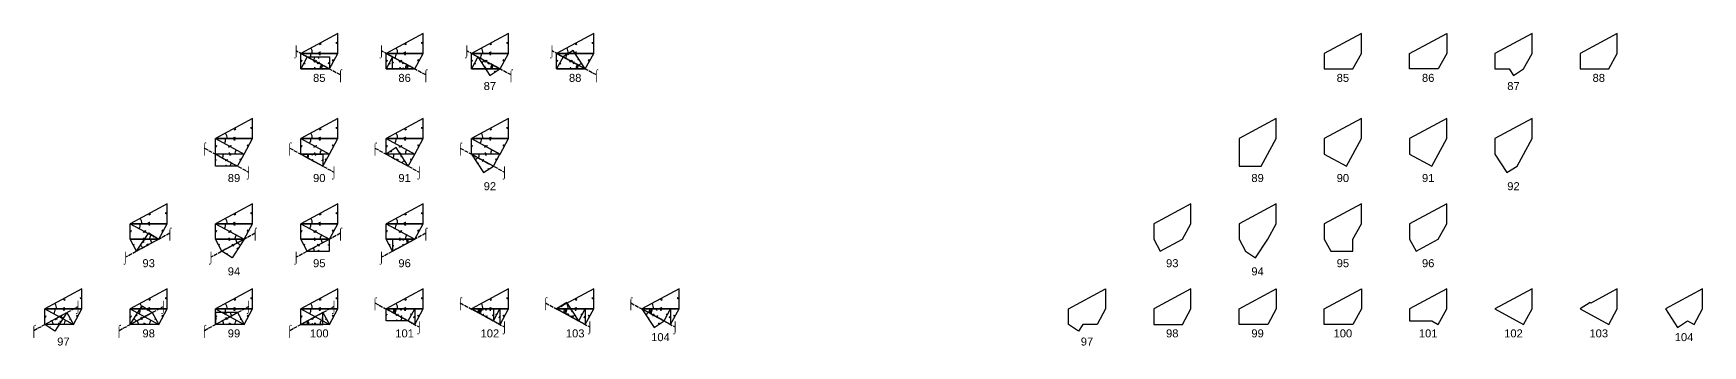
# Model space of a CAD drawing. Header units: millimetres. Extents: x 122552 to 2943733, y -2581954 to 22549.
# Drawn here: x 997734 to 1519227, y -1261492 to -1163771 of the extents above; entities that cross this region are included whole.
import ezdxf
from ezdxf.enums import TextEntityAlignment as Align

# ---------------------------------------------------------------- set-up
doc = ezdxf.new("R2010")
doc.units = ezdxf.units.MM
doc.linetypes.add('ACAD_ISO02W100', pattern=[15, 12, -3])
for name, color, linetype in [('BASE', 170, 'Continuous'), ('HYPOTENUSE', 10, 'Continuous'), ('PERPENDICULAR', 90, 'Continuous'), ('Standard', 7, 'Continuous')]:
    doc.layers.add(name, color=color, linetype=linetype)
doc.styles.add('Arial', font='arial_0.ttf')

# ---------------------------------------------------------------- blocks, each defined once
blk = doc.blocks.new('fundamental_block_GT')
at = {"color": 175, "true_color": 0x4554a5}
for p, q in [((439, -4), (439, 26)), ((439, 26), (469, 26)), ((469, 26), (460, 29)), ((469, 26), (460, 23))]:
    blk.add_line(p, q, dxfattribs=at)
at = {"color": 242, "true_color": 0xcd2027}
for p, q in [((441, 235), (456, 208)), ((456, 208), (482, 222)), ((482, 222), (472, 221)), ((482, 222), (475, 215))]:
    blk.add_line(p, q, dxfattribs=at)
at = {"color": 114, "true_color": 0x139b48}
for p, q in [((851, 261), (848, 251)), ((851, 231), (851, 261)), ((851, 261), (854, 251)), ((881, 231), (851, 231))]:
    blk.add_line(p, q, dxfattribs=at)
at = {"color": 4}
blk.add_arc((0, -2), 277, 359.9799, 28.4254, dxfattribs=at)
at = {"layer": 'BASE'}
blk.add_line((0, 0), (879, -7), dxfattribs=at)
at = {"layer": 'HYPOTENUSE'}
blk.add_line((883, 469), (0, 0), dxfattribs=at)
at = {"layer": 'PERPENDICULAR'}
blk.add_line((879, -7), (883, 469), dxfattribs=at)

msp = doc.modelspace()

# ---------------------------------------------------------------- linework, layer by layer
at = {"linetype": 'ACAD_ISO02W100', "ltscale": 100}
for p, q in [((1093669, -1176794), (1079840, -1169288)), ((1120318, -1176794), (1106488, -1169288)), ((1146966, -1176794), (1133137, -1169288)), ((1173615, -1176794), (1159786, -1169288)), ((1051155, -1199690), (1064984, -1207195)), ((1077803, -1199690), (1091633, -1207195)), ((1104452, -1199690), (1118281, -1207195)), ((1131101, -1199690), (1144930, -1207195)), ((1040372, -1226338), (1026542, -1233843)), ((1067020, -1226338), (1053191, -1233843)), ((1093669, -1226338), (1079840, -1233843)), ((1120318, -1226338), (1106488, -1233843)), ((997857, -1256740), (1011687, -1249234)), ((1024506, -1256740), (1038335, -1249234)), ((1051155, -1256740), (1064984, -1249234)), ((1077803, -1256740), (1091633, -1249234)), ((1104452, -1248129), (1118281, -1255634)), ((1131101, -1248129), (1144930, -1255634)), ((1157749, -1248129), (1171579, -1255634)), ((1184398, -1248129), (1198227, -1255634))]:
    msp.add_line(p, q, dxfattribs=at)
for points in [[(1401045, -1174917), (1409996, -1174917), (1412632, -1170060), (1412632, -1163771), (1401045, -1170060)], [(1427693, -1170060), (1439281, -1163771), (1439281, -1170060), (1436644, -1174917), (1427693, -1174917)], [(1463293, -1174917), (1465929, -1170060), (1465929, -1163771), (1454342, -1170060), (1454342, -1174917), (1458818, -1174917), (1460147, -1176962)], [(1480991, -1174917), (1489942, -1174917), (1492578, -1170060), (1492578, -1163771), (1480991, -1170060)], [(1385983, -1190420), (1374396, -1196708), (1374396, -1205318), (1381311, -1205318), (1385983, -1196708)], [(1407959, -1205318), (1412632, -1196708), (1412632, -1190420), (1401045, -1196708), (1401045, -1201566)], [(1434608, -1205318), (1439281, -1196708), (1439281, -1190420), (1427693, -1196708), (1427693, -1201566)], [(1465929, -1190420), (1454342, -1196708), (1454342, -1201566), (1458110, -1207363), (1461257, -1205318), (1465929, -1196708)], [(1349784, -1231967), (1356698, -1228215), (1359335, -1223357), (1359335, -1217069), (1347747, -1223357), (1347747, -1228215)], [(1385983, -1217069), (1374396, -1223357), (1374396, -1228215), (1376432, -1231967), (1379579, -1234012), (1383347, -1228215), (1385983, -1223357)], [(1412632, -1217069), (1401045, -1223357), (1401045, -1228215), (1403081, -1231967), (1409996, -1231967), (1409996, -1228215), (1412632, -1223357)], [(1429730, -1231967), (1436644, -1228215), (1439281, -1223357), (1439281, -1217069), (1427693, -1223357), (1427693, -1228215)], [(1324245, -1256908), (1321099, -1254863), (1321099, -1250006), (1332686, -1243717), (1332686, -1250006), (1330050, -1254863), (1325574, -1254863)], [(1347747, -1254863), (1356698, -1254863), (1359335, -1250006), (1359335, -1243717), (1347747, -1250006)], [(1374396, -1250006), (1385983, -1243717), (1385983, -1250006), (1383347, -1254863), (1374396, -1254863)], [(1401045, -1250006), (1412632, -1243717), (1412632, -1250006), (1409996, -1254863), (1401045, -1254863)], [(1427693, -1253758), (1434608, -1253758), (1436644, -1254863), (1439281, -1250006), (1439281, -1243717), (1427693, -1250006)], [(1454342, -1250006), (1463293, -1254863), (1465929, -1250006), (1465929, -1243717)], [(1480991, -1250006), (1489942, -1254863), (1492578, -1250006), (1492578, -1243717), (1484299, -1248210), (1484137, -1247961)], [(1514554, -1253758), (1516590, -1254863), (1519227, -1250006), (1519227, -1243717), (1507639, -1250006), (1511408, -1255803)]]:
    msp.add_lwpolyline(points, close=True)

# ---------------------------------------------------------------- block references
for p, xscale, yscale, zscale, rotation in [((1081261, -1170060), 11.58735412275403, 11.58735412275403, 11.58735412275403, 332.0000000000002), ((1107909, -1170060), 11.58735412275403, 11.58735412275403, 11.58735412275403, 332.0000000000002), ((1134558, -1170060), 11.58735412275403, 11.58735412275403, 11.58735412275403, 332.0000000000002), ((1161207, -1170060), 11.58735412275403, 11.58735412275403, 11.58735412275403, 332.0000000000002), ((1090212, -1174917), -10.18429076373602, 10.18429076373602, 10.18429076373602, 359.5116672382084), ((1090212, -1174917), 8.951118371073562, 8.951118371073562, 8.951118371073562, 151.9999999999989), ((1083297, -1171165), -7.867265571233639, 7.867265571233639, 7.86726557123364, 179.5116672382031), ((1116860, -1174917), -10.18429076373602, 10.18429076373602, 10.18429076373602, 359.5116672382084), ((1116860, -1174917), 8.951118371073562, 8.951118371073562, 8.951118371073562, 151.9999999999989), ((1116860, -1174917), -7.867265571233637, 7.867265571233637, 7.867265571233638, 359.5116672382031), ((1143509, -1174917), -10.18429076373602, 10.18429076373602, 10.18429076373602, 359.5116672382084), ((1143509, -1174917), 8.951118371073562, 8.951118371073562, 8.951118371073562, 151.9999999999989), ((1136594, -1171165), 7.86726557123364, 7.86726557123364, 7.86726557123364, 303.5116672382126), ((1170158, -1174917), -10.18429076373602, 10.18429076373602, 10.18429076373602, 359.5116672382084), ((1170158, -1174917), 8.951118371073562, 8.951118371073562, 8.951118371073562, 151.9999999999989), ((1170158, -1174917), 7.867265571233638, 7.867265571233638, 7.867265571233638, 123.5116672382125), ((1054612, -1196708), 11.58735412275403, 11.58735412275403, 11.58735412275403, 332.0000000000002), ((1081261, -1196708), 11.58735412275403, 11.58735412275403, 11.58735412275403, 332.0000000000002), ((1107909, -1196708), 11.58735412275403, 11.58735412275403, 11.58735412275403, 332.0000000000002), ((1134558, -1196708), 11.58735412275403, 11.58735412275403, 11.58735412275403, 332.0000000000002), ((1063563, -1201566), -10.18429076373602, 10.18429076373602, 10.18429076373602, 359.5116672382084), ((1054612, -1201566), 8.951118371073562, 8.951118371073562, 8.951118371073562, 331.9999999999989), ((1090212, -1201566), -10.18429076373602, 10.18429076373602, 10.18429076373602, 359.5116672382084), ((1081261, -1201566), 8.951118371073562, 8.951118371073562, 8.951118371073562, 331.9999999999989), ((1116860, -1201566), -10.18429076373602, 10.18429076373602, 10.18429076373602, 359.5116672382084), ((1107909, -1201566), 8.951118371073562, 8.951118371073562, 8.951118371073562, 331.9999999999989), ((1143509, -1201566), -10.18429076373602, 10.18429076373602, 10.18429076373602, 359.5116672382084), ((1134558, -1201566), 8.951118371073562, 8.951118371073562, 8.951118371073562, 331.9999999999989), ((1061527, -1205318), -7.867265571233637, 7.867265571233637, 7.867265571233638, 359.5116672382031), ((1081261, -1201566), -7.867265571233639, 7.867265571233639, 7.86726557123364, 179.5116672382031), ((1114824, -1205318), 7.867265571233638, 7.867265571233638, 7.867265571233638, 123.5116672382125), ((1134558, -1201566), 7.86726557123364, 7.86726557123364, 7.86726557123364, 303.5116672382126), ((1027963, -1223357), 11.58735412275403, 11.58735412275403, 11.58735412275403, 332.0000000000002), ((1054612, -1223357), 11.58735412275403, 11.58735412275403, 11.58735412275403, 332.0000000000002), ((1081261, -1223357), 11.58735412275403, 11.58735412275403, 11.58735412275403, 332.0000000000002), ((1107909, -1223357), 11.58735412275403, 11.58735412275403, 11.58735412275403, 332.0000000000002), ((1036914, -1228215), -10.18429076373602, 10.18429076373602, 10.18429076373602, 359.5116672382084), ((1036914, -1228215), -8.951118371073443, 8.951118371073443, 8.951118371073443, 28.0000000000011), ((1063563, -1228215), -10.18429076373602, 10.18429076373602, 10.18429076373602, 359.5116672382084), ((1063563, -1228215), -8.951118371073443, 8.951118371073443, 8.951118371073443, 28.0000000000011), ((1090212, -1228215), -10.18429076373602, 10.18429076373602, 10.18429076373602, 359.5116672382084), ((1090212, -1228215), -8.951118371073443, 8.951118371073443, 8.951118371073443, 28.0000000000011), ((1116860, -1228215), -10.18429076373602, 10.18429076373602, 10.18429076373602, 359.5116672382084), ((1116860, -1228215), -8.951118371073443, 8.951118371073443, 8.951118371073443, 28.0000000000011), ((1030000, -1231967), -7.867265571233639, 7.867265571233639, 7.86726557123364, 236.4883327617872), ((1063563, -1228215), -7.867265571233639, 7.867265571233639, 7.86726557123364, 56.48833276178721), ((1083297, -1231967), 7.86726557123364, 7.86726557123364, 7.86726557123364, 0.4883327617971739), ((1116860, -1228215), 7.86726557123364, 7.86726557123364, 7.86726557123364, 180.4883327617972), ((1001315, -1250006), 11.58735412275403, 11.58735412275403, 11.58735412275403, 332.0000000000002), ((1027963, -1250006), 11.58735412275403, 11.58735412275403, 11.58735412275403, 332.0000000000002), ((1054612, -1250006), 11.58735412275403, 11.58735412275403, 11.58735412275403, 332.0000000000002), ((1081261, -1250006), 11.58735412275403, 11.58735412275403, 11.58735412275403, 332.0000000000002), ((1107909, -1250006), 11.58735412275403, 11.58735412275403, 11.58735412275403, 332.0000000000002), ((1107909, -1250006), 8.951118371073562, 8.951118371073562, 8.951118371073562, 331.9999999999989), ((1134558, -1250006), 11.58735412275403, 11.58735412275403, 11.58735412275403, 332.0000000000002), ((1134558, -1250006), 8.951118371073562, 8.951118371073562, 8.951118371073562, 331.9999999999989), ((1161207, -1250006), 11.58735412275403, 11.58735412275403, 11.58735412275403, 332.0000000000002), ((1161207, -1250006), 8.951118371073562, 8.951118371073562, 8.951118371073562, 331.9999999999989), ((1187855, -1250006), 11.58735412275403, 11.58735412275403, 11.58735412275403, 332.0000000000002), ((1187855, -1250006), 8.951118371073562, 8.951118371073562, 8.951118371073562, 331.9999999999989), ((1010266, -1254863), -10.18429076373602, 10.18429076373602, 10.18429076373602, 359.5116672382084), ((1001315, -1254863), -8.951118371073443, 8.951118371073443, 8.951118371073443, 208.0000000000011), ((1008229, -1251111), -7.867265571233639, 7.867265571233639, 7.86726557123364, 56.48833276178721), ((1027963, -1254863), -7.867265571233639, 7.867265571233639, 7.86726557123364, 236.4883327617872), ((1036914, -1254863), -10.18429076373602, 10.18429076373602, 10.18429076373602, 359.5116672382084), ((1027963, -1254863), -8.951118371073443, 8.951118371073443, 8.951118371073443, 208.0000000000011), ((1063563, -1254863), -10.18429076373602, 10.18429076373602, 10.18429076373602, 359.5116672382084), ((1061527, -1251111), 7.86726557123364, 7.86726557123364, 7.86726557123364, 180.4883327617972), ((1054612, -1254863), -8.951118371073443, 8.951118371073443, 8.951118371073443, 208.0000000000011), ((1090212, -1254863), -10.18429076373602, 10.18429076373602, 10.18429076373602, 359.5116672382084), ((1081261, -1254863), -8.951118371073443, 8.951118371073443, 8.951118371073443, 208.0000000000011), ((1081261, -1254863), 7.86726557123364, 7.86726557123364, 7.86726557123364, 0.4883327617971739), ((1107909, -1250006), -10.18429076373602, 10.18429076373602, 10.18429076373602, 179.5116672382084), ((1114824, -1253758), -7.867265571233637, 7.867265571233637, 7.867265571233638, 359.5116672382031), ((1134558, -1250006), -10.18429076373602, 10.18429076373602, 10.18429076373602, 179.5116672382084), ((1134558, -1250006), -7.867265571233639, 7.867265571233639, 7.86726557123364, 179.5116672382031), ((1161207, -1250006), -10.18429076373602, 10.18429076373602, 10.18429076373602, 179.5116672382084), ((1168121, -1253758), 7.867265571233638, 7.867265571233638, 7.867265571233638, 123.5116672382125), ((1187855, -1250006), 7.86726557123364, 7.86726557123364, 7.86726557123364, 303.5116672382126), ((1187855, -1250006), -10.18429076373602, 10.18429076373602, 10.18429076373602, 179.5116672382084)]:
    msp.add_blockref('fundamental_block_GT', p, dxfattribs=dict(xscale=xscale, yscale=yscale, zscale=zscale, rotation=rotation))
at = {"layer": 'Standard', "xscale": 13.18371388650824, "yscale": 13.18371388650824, "zscale": 13.18371388650824, "rotation": 0.4883327617913192}
for p in [(1081261, -1170060), (1107909, -1170060), (1134558, -1170060), (1161207, -1170060), (1054612, -1196708), (1081261, -1196708), (1107909, -1196708), (1134558, -1196708), (1027963, -1223357), (1054612, -1223357), (1081261, -1223357), (1107909, -1223357), (1001315, -1250006), (1027963, -1250006), (1054612, -1250006), (1081261, -1250006), (1107909, -1250006), (1134558, -1250006), (1161207, -1250006), (1187855, -1250006)]:
    msp.add_blockref('fundamental_block_GT', p, dxfattribs=at)

# ---------------------------------------------------------------- texts
at = {"style": 'Arial'}
for s, p in [('⌡', (1079840, -1169288)), ('⌡', (1106488, -1169288)), ('⌡', (1133137, -1169288)), ('⌡', (1159786, -1169288)), ('85', (1087054, -1177704)), ('⌠', (1093669, -1176794)), ('86', (1113703, -1177704)), ('⌠', (1120318, -1176794)), ('⌠', (1146966, -1176794)), ('88', (1167000, -1177704)), ('⌠', (1173615, -1176794)), ('85', (1406838, -1177704)), ('86', (1433487, -1177704)), ('88', (1486784, -1177704)), ('87', (1140352, -1180260)), ('87', (1460136, -1180260)), ('⌠', (1051155, -1199690)), ('⌠', (1077803, -1199690)), ('⌠', (1104452, -1199690)), ('⌠', (1131101, -1199690)), ('89', (1060406, -1209043)), ('⌡', (1064984, -1207195)), ('90', (1087054, -1209043)), ('⌡', (1091633, -1207195)), ('91', (1113703, -1209043)), ('⌡', (1118281, -1207195)), ('⌡', (1144930, -1207195)), ('89', (1380190, -1209043)), ('90', (1406838, -1209043)), ('91', (1433487, -1209043)), ('92', (1140352, -1211599)), ('92', (1460136, -1211599)), ('⌠', (1040372, -1226338)), ('⌠', (1067020, -1226338)), ('⌠', (1093669, -1226338)), ('⌠', (1120318, -1226338)), ('⌡', (1026542, -1233843)), ('93', (1033757, -1235692)), ('⌡', (1053191, -1233843)), ('⌡', (1079840, -1233843)), ('95', (1087054, -1235692)), ('⌡', (1106488, -1233843)), ('96', (1113703, -1235692)), ('93', (1353541, -1235692)), ('95', (1406838, -1235692)), ('96', (1433487, -1235692)), ('94', (1060406, -1238248)), ('94', (1380190, -1238248)), ('⌠', (1104452, -1248129)), ('⌠', (1131101, -1248129)), ('⌠', (1157749, -1248129)), ('⌠', (1184398, -1248129)), ('⌡', (1011687, -1249234)), ('⌡', (1038335, -1249234)), ('⌡', (1064984, -1249234)), ('⌡', (1091633, -1249234)), ('⌠', (997857, -1256740)), ('⌠', (1024506, -1256740)), ('98', (1033757, -1257650)), ('⌠', (1051155, -1256740)), ('99', (1060406, -1257650)), ('⌠', (1077803, -1256740)), ('100', (1087054, -1257650)), ('101', (1113703, -1257650)), ('⌡', (1118281, -1255634)), ('102', (1140352, -1257650)), ('⌡', (1144930, -1255634)), ('103', (1167000, -1257650)), ('⌡', (1171579, -1255634)), ('⌡', (1198227, -1255634)), ('98', (1353541, -1257650)), ('99', (1380190, -1257650)), ('100', (1406838, -1257650)), ('101', (1433487, -1257650)), ('102', (1460136, -1257650)), ('103', (1486784, -1257650)), ('97', (1007108, -1260206)), ('104', (1193649, -1258825)), ('97', (1326892, -1260206)), ('104', (1513433, -1258825))]:
    msp.add_text(s, height=2500, dxfattribs=at).set_placement(p, align=Align.MIDDLE_CENTER)

doc.saveas('drawing.dxf')
